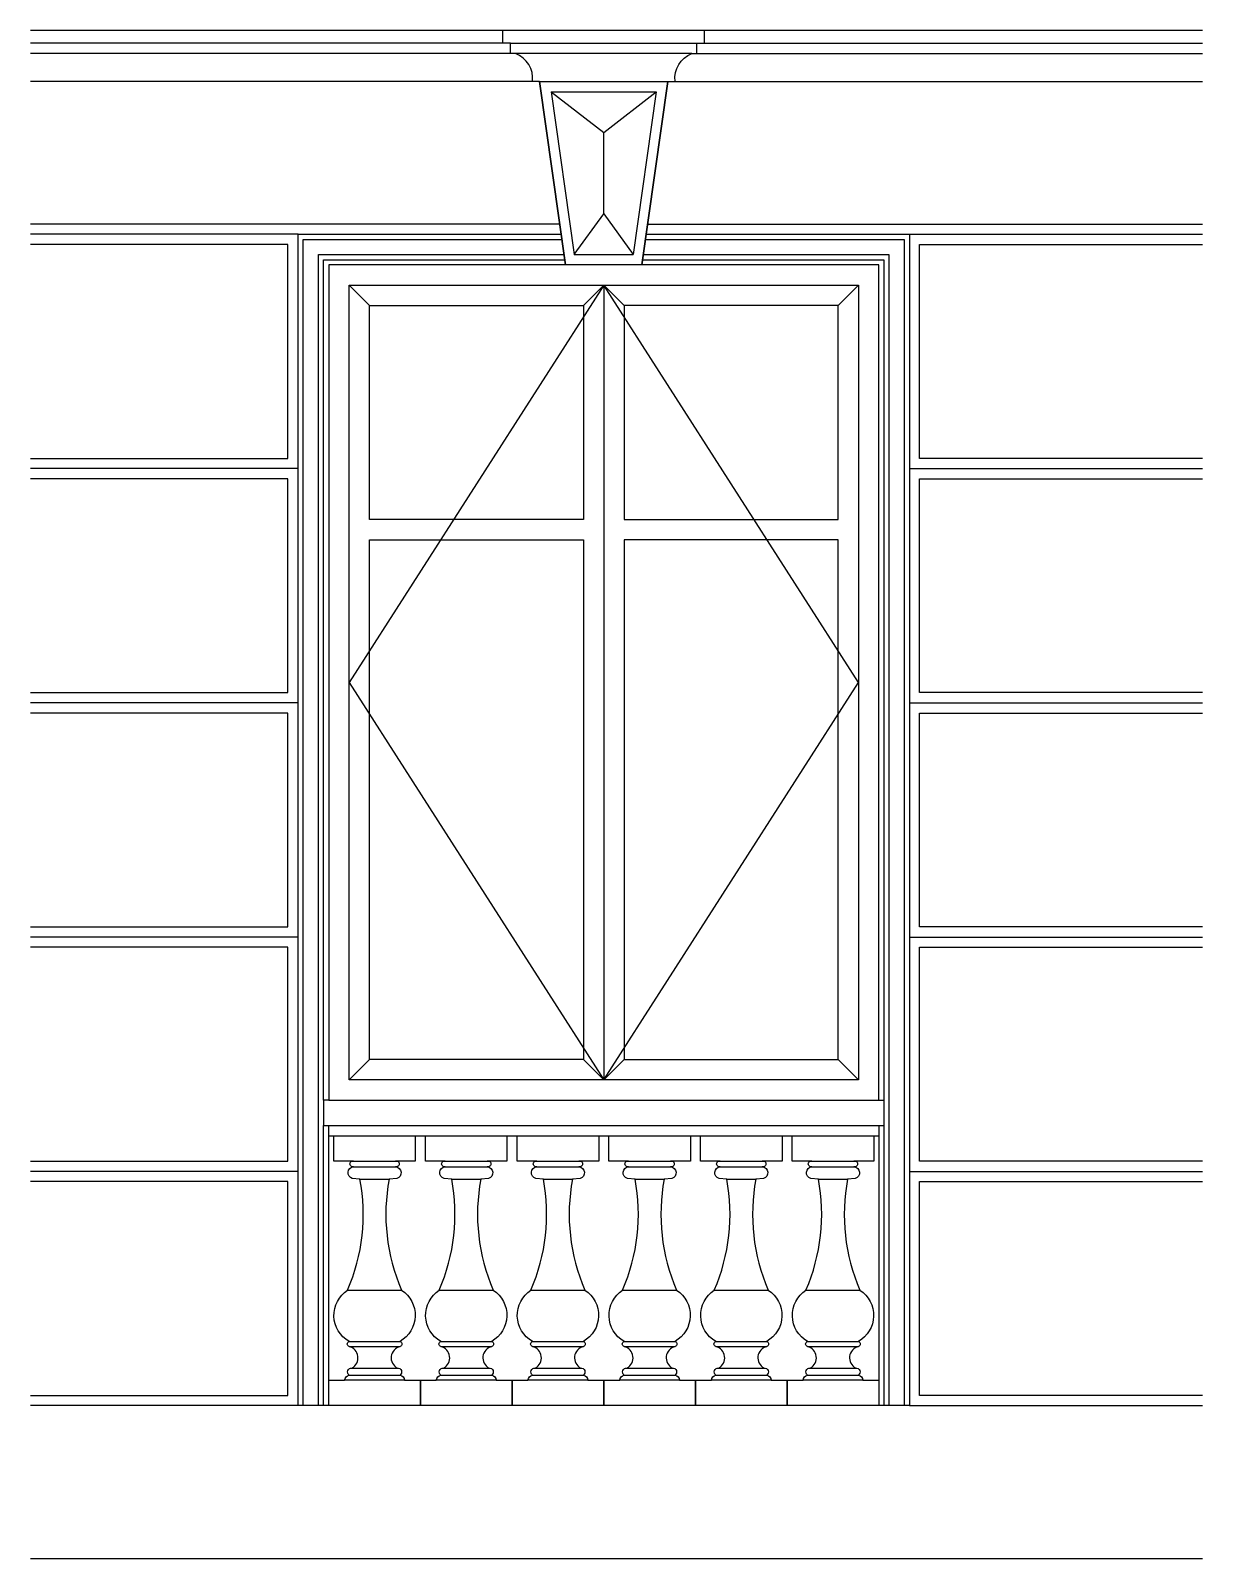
# Model space of a CAD drawing. Header units: metres. Extents: x 5583 to 7883, y 4632 to 7632.
import ezdxf

# ---------------------------------------------------------------- set-up
doc = ezdxf.new("R2010")
doc.units = ezdxf.units.M
for name, color, linetype in [('2', 2, 'Continuous'), ('3', 3, 'Continuous'), ('4', 4, 'Continuous'), ('7', 7, 'Continuous')]:
    doc.layers.add(name, color=color, linetype=linetype)

# ---------------------------------------------------------------- blocks, each defined once
blk = doc.blocks.new('窗-011')
at = {"layer": '2'}
for p, q in [((2300.85, 3000), (0, 3000)), ((0, 0), (2300.85, 0))]:
    blk.add_line(p, q, dxfattribs=at)
at = {"layer": '3'}
for p, q in [((1323.47, 2975), (1323.47, 3000)), ((942.38, 2975), (0, 2975)), ((942.38, 2975), (1308.47, 2975)), ((1323.47, 2975), (2300.85, 2975)), ((952.38, 2955), (0, 2955)), ((1298.47, 2955), (952.38, 2955)), ((1308.47, 2955), (2300.85, 2955)), ((999.55, 2900), (1251.29, 2900)), ((999.55, 2900), (1050.42, 2540)), ((1022.38, 2880), (1228.47, 2880)), ((1022.38, 2880), (1067.6, 2560)), ((1228.47, 2880), (1183.25, 2560)), ((1251.29, 2900), (1200.42, 2540)), ((1125.42, 2640), (1125.42, 2800)), ((1067.6, 2560), (1183.25, 2560)), ((1125.42, 2500), (625.42, 1720)), ((665.42, 2460), (625.42, 2500)), ((1125.42, 2500), (1085.42, 2460)), ((1625.42, 1720), (1125.42, 2500)), ((1125.42, 2500), (1165.42, 2460)), ((1585.42, 2460), (1625.42, 2500)), ((625.42, 1720), (1125.42, 940)), ((1125.42, 940), (1625.42, 1720)), ((665.42, 980), (625.42, 940)), ((1085.42, 980), (1125.42, 940)), ((1165.42, 980), (1125.42, 940)), ((1585.42, 980), (1625.42, 940)), ((575.42, 900), (575.42, 850)), ((1675.42, 900), (1675.42, 850)), ((634.23, 780), (716.62, 780)), ((814.23, 780), (896.62, 780)), ((994.23, 780), (1076.62, 780)), ((1174.23, 780), (1256.62, 780)), ((1354.23, 780), (1436.62, 780)), ((1534.23, 780), (1616.62, 780)), ((634.23, 769.04), (718.05, 768.83)), ((814.23, 769.04), (898.05, 768.83)), ((994.23, 769.04), (1078.05, 768.83)), ((1174.23, 769.04), (1258.05, 768.83)), ((1354.23, 769.04), (1438.05, 768.83)), ((1534.23, 769.04), (1618.05, 768.83)), ((646.81, 744.97), (704.03, 744.97)), ((826.81, 744.97), (884.03, 744.97)), ((1006.81, 744.97), (1064.03, 744.97)), ((1186.81, 744.97), (1244.03, 744.97)), ((1366.81, 744.97), (1424.03, 744.97)), ((1546.81, 744.97), (1604.03, 744.97)), ((622.43, 526.8), (728.42, 526.8)), ((802.43, 526.8), (908.42, 526.8)), ((982.43, 526.8), (1088.42, 526.8)), ((1162.43, 526.8), (1268.42, 526.8)), ((1342.43, 526.8), (1448.42, 526.8)), ((1522.43, 526.8), (1628.42, 526.8)), ((625.42, 426), (725.42, 426)), ((805.42, 426), (905.42, 426)), ((985.42, 426), (1085.42, 426)), ((1165.42, 426), (1265.42, 426)), ((1345.42, 426), (1445.42, 426)), ((1525.42, 426), (1625.42, 426)), ((625.42, 416), (725.42, 416)), ((805.42, 416), (905.42, 416)), ((985.42, 416), (1085.42, 416)), ((1165.42, 416), (1265.42, 416)), ((1345.42, 416), (1445.42, 416)), ((1525.42, 416), (1625.42, 416)), ((625.42, 360), (725.42, 360)), ((630.81, 373.73), (720.04, 373.73)), ((805.42, 360), (905.42, 360)), ((810.81, 373.73), (900.04, 373.73)), ((985.42, 360), (1085.42, 360)), ((990.81, 373.73), (1080.04, 373.73)), ((1165.42, 360), (1265.42, 360)), ((1170.81, 373.73), (1260.04, 373.73)), ((1345.42, 360), (1445.42, 360)), ((1350.81, 373.73), (1440.04, 373.73)), ((1525.42, 360), (1625.42, 360)), ((1530.81, 373.73), (1620.04, 373.73)), ((734.19, 350), (616.66, 350)), ((914.19, 350), (796.66, 350)), ((1094.19, 350), (976.66, 350)), ((1274.19, 350), (1156.66, 350)), ((1454.19, 350), (1336.66, 350)), ((1634.19, 350), (1516.66, 350))]:
    blk.add_line(p, q, dxfattribs=at)
for points in [[(1022.38, 2880), (1125.42, 2800), (1228.47, 2880)], [(1067.6, 2560), (1125.42, 2640), (1183.25, 2560)], [(0, 2160), (505.42, 2160), (505.42, 2580), (0, 2580)], [(535.42, 300), (535.42, 2590), (1043.36, 2590)], [(1207.49, 2590), (1715.42, 2590), (1715.42, 300)], [(2300.85, 2160), (1745.42, 2160), (1745.42, 2580), (2300.85, 2580)], [(565.42, 300), (565.42, 2560), (1047.6, 2560)], [(575.42, 900), (575.42, 2550), (1049.01, 2550)], [(1201.84, 2550), (1675.42, 2550), (1675.42, 900)], [(1203.25, 2560), (1685.42, 2560), (1685.42, 300)], [(0, 1700), (505.42, 1700), (505.42, 2120), (0, 2120)], [(2300.85, 1700), (1745.42, 1700), (1745.42, 2120), (2300.85, 2120)], [(0, 1240), (505.42, 1240), (505.42, 1660), (0, 1660)], [(2300.85, 1240), (1745.42, 1240), (1745.42, 1660), (2300.85, 1660)], [(0, 780), (505.42, 780), (505.42, 1200), (0, 1200)], [(2300.85, 780), (1745.42, 780), (1745.42, 1200), (2300.85, 1200)], [(575.42, 300), (575.42, 850)], [(1675.42, 850), (1675.42, 300)], [(0, 320), (505.42, 320), (505.42, 740), (0, 740)], [(2300.85, 320), (1745.42, 320), (1745.42, 740), (2300.85, 740)]]:
    blk.add_lwpolyline(points, dxfattribs=at)
at = {"layer": '4'}
for p, q in [((985.42, 2900), (0, 2900)), ((1265.42, 2900), (2300.85, 2900)), ((525.42, 2600), (0, 2600)), ((1725.42, 2600), (2300.85, 2600)), ((1125.42, 2500), (1125.42, 940)), ((525.42, 2140), (0, 2140)), ((1725.42, 2140), (2300.85, 2140)), ((525.42, 1680), (0, 1680)), ((1725.42, 1680), (2300.85, 1680)), ((525.42, 1220), (0, 1220)), ((1725.42, 1220), (2300.85, 1220)), ((585.42, 900), (575.42, 900)), ((1665.42, 900), (1675.42, 900)), ((575.42, 850), (1675.42, 850)), ((525.42, 760), (0, 760)), ((1725.42, 760), (2300.85, 760)), ((525.42, 300), (0, 300)), ((1725.42, 300), (2300.85, 300))]:
    blk.add_line(p, q, dxfattribs=at)
for points in [[(1050.42, 2540), (999.55, 2900), (985.42, 2900, 0.34), (952.38, 2955), (942.38, 2955), (942.38, 2975), (927.38, 2975), (927.38, 3000)], [(1200.42, 2540), (1251.29, 2900), (1265.42, 2900, -0.34), (1298.47, 2955), (1308.47, 2955), (1308.47, 2975), (1323.47, 2975), (1323.47, 3000)]]:
    blk.add_lwpolyline(points, format="xyb", dxfattribs=at)
for points in [[(1208.9, 2600), (1725.42, 2600), (1725.42, 300), (525.42, 300), (525.42, 2600), (1041.95, 2600)], [(585.42, 300), (585.42, 850)], [(1665.42, 850), (1665.42, 300)]]:
    blk.add_lwpolyline(points, dxfattribs=at)
blk.add_lwpolyline([(1665.42, 900), (1665.42, 2540), (585.42, 2540), (585.42, 900)], close=True, dxfattribs=at)
at = {"layer": '7'}
for p, q in [((1039.12, 2620), (0, 2620)), ((1211.73, 2620), (2300.85, 2620)), ((585.42, 830), (1665.42, 830))]:
    blk.add_line(p, q, dxfattribs=at)
for points in [[(1625.42, 940), (625.42, 940), (625.42, 2500), (1625.42, 2500), (1625.42, 940)], [(1085.42, 2460), (1085.42, 2040), (665.42, 2040), (665.42, 2460)], [(1165.42, 2040), (1585.42, 2040), (1585.42, 2460), (1165.42, 2460)], [(665.42, 2000), (1085.42, 2000), (1085.42, 980), (665.42, 980)], [(1585.42, 2000), (1165.42, 2000), (1165.42, 980), (1585.42, 980)]]:
    blk.add_lwpolyline(points, close=True, dxfattribs=at)
for points in [[(675.42, 300), (585.42, 300), (585.42, 350), (616.66, 350, -0.32), (625.42, 360, -0.77), (630.81, 373.73, 0.69), (625.42, 416, -0.74), (625.42, 426, -0.56), (622.43, 526.8, 0.15), (646.81, 744.97), (631.76, 745.8, -0.83), (634.23, 769.04, -1.32), (634.23, 780), (595.42, 780), (595.42, 830), (675.42, 830), (755.42, 830), (755.42, 780), (716.62, 780, -1.32), (716.62, 769.04, -0.83), (719.08, 745.8), (704.03, 744.97, 0.15), (728.42, 526.8, -0.56), (725.42, 426, -0.74), (725.42, 416, 0.69), (720.04, 373.73, -0.77), (725.42, 360, -0.32), (734.19, 350), (765.42, 350), (765.42, 300)], [(855.42, 300), (765.42, 300), (765.42, 350), (796.66, 350, -0.32), (805.42, 360, -0.77), (810.81, 373.73, 0.69), (805.42, 416, -0.74), (805.42, 426, -0.56), (802.43, 526.8, 0.15), (826.81, 744.97), (811.76, 745.8, -0.83), (814.23, 769.04, -1.32), (814.23, 780), (775.42, 780), (775.42, 830), (855.42, 830), (935.42, 830), (935.42, 780), (896.62, 780, -1.32), (896.62, 769.04, -0.83), (899.08, 745.8), (884.03, 744.97, 0.15), (908.42, 526.8, -0.56), (905.42, 426, -0.74), (905.42, 416, 0.69), (900.04, 373.73, -0.77), (905.42, 360, -0.32), (914.19, 350), (945.42, 350), (945.42, 300)], [(1035.42, 300), (945.42, 300), (945.42, 350), (976.66, 350, -0.32), (985.42, 360, -0.77), (990.81, 373.73, 0.69), (985.42, 416, -0.74), (985.42, 426, -0.56), (982.43, 526.8, 0.15), (1006.81, 744.97), (991.76, 745.8, -0.83), (994.23, 769.04, -1.32), (994.23, 780), (955.42, 780), (955.42, 830), (1035.42, 830), (1115.42, 830), (1115.42, 780), (1076.62, 780, -1.32), (1076.62, 769.04, -0.83), (1079.08, 745.8), (1064.03, 744.97, 0.15), (1088.42, 526.8, -0.56), (1085.42, 426, -0.74), (1085.42, 416, 0.69), (1080.04, 373.73, -0.77), (1085.42, 360, -0.32), (1094.19, 350), (1125.42, 350), (1125.42, 300)], [(1215.42, 300), (1125.42, 300), (1125.42, 350), (1156.66, 350, -0.32), (1165.42, 360, -0.77), (1170.81, 373.73, 0.69), (1165.42, 416, -0.74), (1165.42, 426, -0.56), (1162.43, 526.8, 0.15), (1186.81, 744.97), (1171.76, 745.8, -0.83), (1174.23, 769.04, -1.32), (1174.23, 780), (1135.42, 780), (1135.42, 830), (1215.42, 830), (1295.42, 830), (1295.42, 780), (1256.62, 780, -1.32), (1256.62, 769.04, -0.83), (1259.08, 745.8), (1244.03, 744.97, 0.15), (1268.42, 526.8, -0.56), (1265.42, 426, -0.74), (1265.42, 416, 0.69), (1260.04, 373.73, -0.77), (1265.42, 360, -0.32), (1274.19, 350), (1305.42, 350), (1305.42, 300)], [(1395.42, 300), (1305.42, 300), (1305.42, 350), (1336.66, 350, -0.32), (1345.42, 360, -0.77), (1350.81, 373.73, 0.69), (1345.42, 416, -0.74), (1345.42, 426, -0.56), (1342.43, 526.8, 0.15), (1366.81, 744.97), (1351.76, 745.8, -0.83), (1354.23, 769.04, -1.32), (1354.23, 780), (1315.42, 780), (1315.42, 830), (1395.42, 830), (1475.42, 830), (1475.42, 780), (1436.62, 780, -1.32), (1436.62, 769.04, -0.83), (1439.08, 745.8), (1424.03, 744.97, 0.15), (1448.42, 526.8, -0.56), (1445.42, 426, -0.74), (1445.42, 416, 0.69), (1440.04, 373.73, -0.77), (1445.42, 360, -0.32), (1454.19, 350), (1485.42, 350), (1485.42, 300)], [(1575.42, 300), (1485.42, 300), (1485.42, 350), (1516.66, 350, -0.32), (1525.42, 360, -0.77), (1530.81, 373.73, 0.69), (1525.42, 416, -0.74), (1525.42, 426, -0.56), (1522.43, 526.8, 0.15), (1546.81, 744.97), (1531.76, 745.8, -0.83), (1534.23, 769.04, -1.32), (1534.23, 780), (1495.42, 780), (1495.42, 830), (1575.42, 830), (1655.42, 830), (1655.42, 780), (1616.62, 780, -1.32), (1616.62, 769.04, -0.83), (1619.08, 745.8), (1604.03, 744.97, 0.15), (1628.42, 526.8, -0.56), (1625.42, 426, -0.74), (1625.42, 416, 0.69), (1620.04, 373.73, -0.77), (1625.42, 360, -0.32), (1634.19, 350), (1665.42, 350), (1665.42, 300)]]:
    blk.add_lwpolyline(points, format="xyb", close=True, dxfattribs=at)

msp = doc.modelspace()

# ---------------------------------------------------------------- block references
at = {"layer": '3'}
msp.add_blockref('窗-011', (5582.56, 4631.57), dxfattribs=at)

doc.saveas('drawing.dxf')
